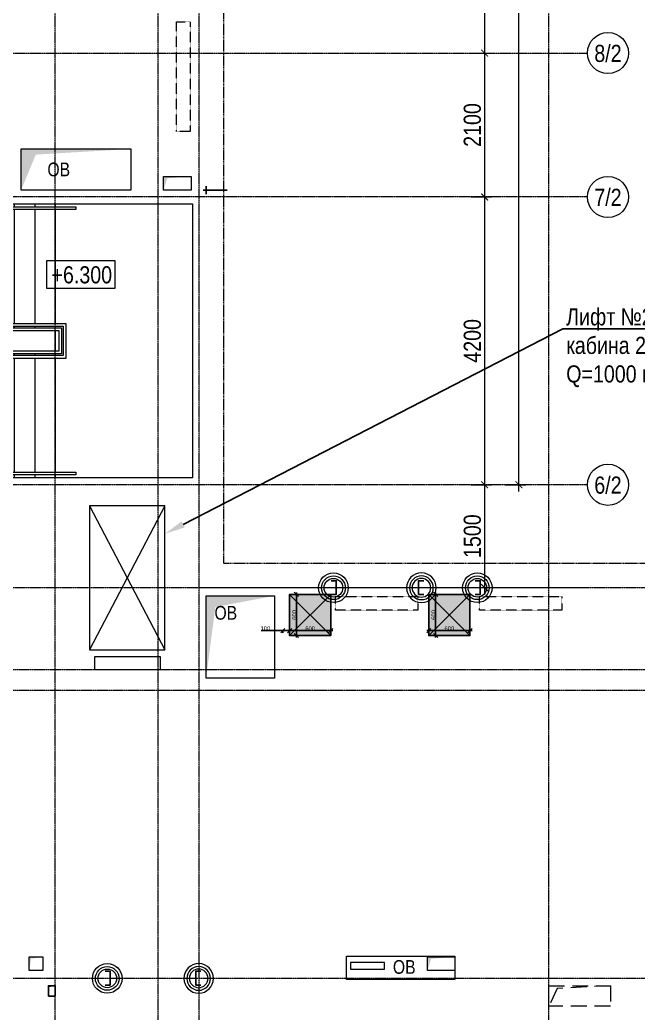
# Model space of a CAD drawing. Header units: millimetres. Extents: x -65509 to 912790, y 446 to 713294.
# Drawn here: x 180480 to 189502, y 302567 to 317061 of the extents above; entities that cross this region are included whole.
import ezdxf
from ezdxf import colors
from ezdxf.entities.mleader import LeaderData, LeaderLine
from ezdxf.enums import TextEntityAlignment as Align
from ezdxf.math import Vec2, Vec3

# ---------------------------------------------------------------- set-up
doc = ezdxf.new("R2010")
doc.units = ezdxf.units.MM
for name, pattern in [('CENTER2', [28.575, 19.05, -3.175, 3.175, -3.175]), ('DASHED', [19.05, 12.7, -6.35]), ('HIDDEN', [9.525, 6.35, -3.175]), ('HIDDEN2', [4.7625, 3.175, -1.5875])]:
    doc.linetypes.add(name, pattern=pattern)
doc.layers.get('Defpoints').update_dxf_attribs({"color": 250})
for name, color, linetype, lineweight in [('_Оборудование СС', 250, 'Continuous', 25), ('АИ_Текст', 250, 'Continuous', 13), ('АР_Отметка', 250, 'Continuous', 13), ('АР_Ф_ЛК', 250, 'Continuous', 5), ('ВК_Шахты', 250, 'Continuous', 9), ('КМ_Фахверки', 250, 'Continuous', 25), ('ОВ_Классы', 250, 'Continuous', 0), ('ОВ_коллекторы', 250, 'Continuous', 25), ('ОВ_Кондиционирование', 250, 'Continuous', 25), ('ОВ_Отопление', 250, 'Continuous', 5), ('ОВ_Шахты', 250, 'Continuous', 5), ('РД_Оси_100', 250, 'Continuous', 0), ('РД_Оси_размер', 250, 'Continuous', 0), ('ТХ_Оборудование', 250, 'Continuous', 9)]:
    doc.layers.add(name, color=color, linetype=linetype, lineweight=lineweight)
doc.layers.add('АР_Делит', color=250, linetype='Continuous', lineweight=0, plot=False)
doc.layers.add('АР_Отопительные приборы', color=1, linetype='HIDDEN2', lineweight=0, true_color=0xff0000)
doc.layers.add('новые окна', color=7, linetype='Continuous')
doc.styles.add('Arial0', font='arial.ttf')
doc.styles.add('Arial_Narrow_08', font='ARIALN.TTF', dxfattribs={"width": 0.8})
doc.styles.add('ISOCPEUR_I_4', font='isocpeui.ttf', dxfattribs={"width": 0.9, "height": 350})
doc.styles.add('style1', font='ARIALN.TTF')
doc.styles.add('ккк', font='isocpeur.ttf', dxfattribs={"width": 0.85, "oblique": 15})
doc.dimstyles.new('Dim100_ареал', dxfattribs={"dimscale": 100, "dimtxt": 2.5, "dimasz": 1, "dimexe": 1, "dimexo": 1, "dimgap": 0.5, "dimtad": 1, "dimzin": 12, "dimdsep": 46, "dimtxsty": 'style1', "dimblk": 'ARCHTICK', "dimcen": 1, "dimdle": 1, "dimclrd": 256, "dimclre": 256, "dimaunit": 1, "dimadec": 0, "dimazin": 3, "dimtfac": 1, "dimtmove": 1, "dimatfit": 3, "dimldrblk": 'OPEN30', "dimfxl": 4, "dimfxlon": 1, "dimtolj": 1, "dimtzin": 0, "dimlwd": 9, "dimlwe": 9, "dimarcsym": 0})
doc.dimstyles.new('ISOCPEUR_2_0_Черный_1', dxfattribs={"dimscale": 304.8, "dimtxt": 199.196235, "dimasz": 0.328084, "dimexe": 0.164042, "dimexo": 0.328084, "dimgap": 0, "dimtad": 1, "dimdec": 0, "dimrnd": 5, "dimzin": 0, "dimdsep": 46, "dimtxsty": 'ISOCPEUR_I_4', "dimblk1": 'OBLIQUE', "dimblk2": 'OBLIQUE', "dimsah": 1, "dimcen": 0.09, "dimdle": 0.328084, "dimazin": 0, "dimtfac": 1, "dimtdec": 4, "dimtix": 1, "dimtmove": 0, "dimatfit": 3, "dimfxl": 1, "dimtvp": 1, "dimtolj": 1, "dimtzin": 0, "dimarcsym": 2})

# ---------------------------------------------------------------- blocks, each defined once
blk = doc.blocks.new('A-iden')
at = {"linetype": 'Continuous', "lineweight": 5}
blk.add_circle((0, -4), 3, dxfattribs=at)
at = {"color": 0, "linetype": 'Continuous', "lineweight": 20, "style": 'ккк', "width": 0.85}
blk.add_attdef('ID', text='', height=8, dxfattribs=at).set_placement((0.31, -3.85), align=Align.MIDDLE_CENTER)
blk = doc.blocks.new('_ArchTick')
at = {"color": 0, "linetype": 'ByBlock', "const_width": 0.15}
blk.add_lwpolyline([(-0.5, -0.5), (0.5, 0.5)], dxfattribs=at)
blk = doc.blocks.new('*D229')
at = {"layer": 'Defpoints', "color": 0, "transparency": 16777216}
for p in [(68364, 68320), (70364, 68320), (68364, 15000)]:
    blk.add_point(p, dxfattribs=at)
at = {"layer": 'РД_Оси_размер', "color": 0, "lineweight": 5, "transparency": 16777216}
for p, q in [((70364, 14900), (70364, 68420)), ((70164, 68320), (70464, 68320)), ((70164, 15000), (70464, 15000))]:
    blk.add_line(p, q, dxfattribs=at)
at = {"layer": 'РД_Оси_размер', "color": 0, "lineweight": 5, "transparency": 16777216, "xscale": 100, "yscale": 100, "zscale": 100}
for p, rotation in [((70364, 68320), 90), ((70364, 15000), 270)]:
    blk.add_blockref('_ArchTick', p, dxfattribs=dict(at, rotation=rotation))
at = {"layer": 'РД_Оси_размер', "color": 0, "transparency": 16777216, "insert": (70186, 41660), "char_height": 250, "attachment_point": 5, "rotation": 90, "style": 'style1'}
blk.add_mtext('\\A1;53320', dxfattribs=at)
blk = doc.blocks.new('_Open30')
at = {"color": 0, "linetype": 'ByBlock', "lineweight": -2}
for p, q in [((-1, 0.27), (0, 0)), ((0, 0), (-1, -0.27)), ((0, 0), (-1, 0))]:
    blk.add_line(p, q, dxfattribs=at)
blk = doc.blocks.new('*D202')
at = {"layer": 'Defpoints', "color": 0, "transparency": 16777216}
for p in [(68364, 26400), (68364, 21300), (69864, 21300)]:
    blk.add_point(p, dxfattribs=at)
at = {"layer": 'РД_Оси_размер', "color": 0, "lineweight": 5, "transparency": 16777216}
for p, q in [((69664, 26400), (69964, 26400)), ((69864, 26500), (69864, 21200)), ((69664, 21300), (69964, 21300))]:
    blk.add_line(p, q, dxfattribs=at)
at = {"layer": 'РД_Оси_размер', "color": 0, "lineweight": 5, "transparency": 16777216, "xscale": 100, "yscale": 100, "zscale": 100}
for p, rotation in [((69864, 26400), 90), ((69864, 21300), 270)]:
    blk.add_blockref('_ArchTick', p, dxfattribs=dict(at, rotation=rotation))
at = {"layer": 'РД_Оси_размер', "color": 0, "transparency": 16777216, "insert": (69686, 23850), "char_height": 250, "attachment_point": 5, "rotation": 90, "style": 'style1'}
blk.add_mtext('\\A1;5100', dxfattribs=at)
blk = doc.blocks.new('*D215')
at = {"layer": 'Defpoints', "color": 0, "transparency": 16777216}
for p in [(68364, 21300), (68364, 19200), (69864, 19200)]:
    blk.add_point(p, dxfattribs=at)
at = {"layer": 'РД_Оси_размер', "color": 0, "lineweight": 5, "transparency": 16777216}
for p, q in [((69864, 21400), (69864, 19100)), ((69664, 21300), (69964, 21300)), ((69664, 19200), (69964, 19200))]:
    blk.add_line(p, q, dxfattribs=at)
at = {"layer": 'РД_Оси_размер', "color": 0, "lineweight": 5, "transparency": 16777216, "xscale": 100, "yscale": 100, "zscale": 100}
for p, rotation in [((69864, 21300), 90), ((69864, 19200), 270)]:
    blk.add_blockref('_ArchTick', p, dxfattribs=dict(at, rotation=rotation))
at = {"layer": 'РД_Оси_размер', "color": 0, "transparency": 16777216, "insert": (69686, 20250), "char_height": 250, "attachment_point": 5, "rotation": 90, "style": 'style1'}
blk.add_mtext('\\A1;2100', dxfattribs=at)
blk = doc.blocks.new('*D216')
at = {"layer": 'Defpoints', "color": 0, "transparency": 16777216}
for p in [(68364, 19200), (68364, 15000), (69864, 15000)]:
    blk.add_point(p, dxfattribs=at)
at = {"layer": 'РД_Оси_размер', "color": 0, "lineweight": 5, "transparency": 16777216}
for p, q in [((69864, 19300), (69864, 14900)), ((69664, 19200), (69964, 19200)), ((69664, 15000), (69964, 15000))]:
    blk.add_line(p, q, dxfattribs=at)
at = {"layer": 'РД_Оси_размер', "color": 0, "lineweight": 5, "transparency": 16777216, "xscale": 100, "yscale": 100, "zscale": 100}
for p, rotation in [((69864, 19200), 90), ((69864, 15000), 270)]:
    blk.add_blockref('_ArchTick', p, dxfattribs=dict(at, rotation=rotation))
at = {"layer": 'РД_Оси_размер', "color": 0, "transparency": 16777216, "insert": (69686, 17100), "char_height": 250, "attachment_point": 5, "rotation": 90, "style": 'style1'}
blk.add_mtext('\\A1;4200', dxfattribs=at)
blk = doc.blocks.new('*D203')
at = {"layer": 'Defpoints', "color": 0, "transparency": 16777216}
for p in [(68364, 15000), (68364, 13500), (69864, 13500)]:
    blk.add_point(p, dxfattribs=at)
at = {"layer": 'РД_Оси_размер', "color": 0, "lineweight": 5, "transparency": 16777216}
for p, q in [((69864, 15100), (69864, 13400)), ((69664, 15000), (69964, 15000)), ((69664, 13500), (69964, 13500))]:
    blk.add_line(p, q, dxfattribs=at)
at = {"layer": 'РД_Оси_размер', "color": 0, "lineweight": 5, "transparency": 16777216, "xscale": 100, "yscale": 100, "zscale": 100}
for p, rotation in [((69864, 15000), 90), ((69864, 13500), 270)]:
    blk.add_blockref('_ArchTick', p, dxfattribs=dict(at, rotation=rotation))
at = {"layer": 'РД_Оси_размер', "color": 0, "transparency": 16777216, "insert": (69686, 14250), "char_height": 250, "attachment_point": 5, "rotation": 90, "style": 'style1'}
blk.add_mtext('\\A1;1500', dxfattribs=at)
blk = doc.blocks.new('ЛК_4000х8500_2эт')
at = {"color": 5}
for points in [[(6300, 3915), (2100, 3915), (2100, 3955), (6600, 3955), (6600, 3915), (6300, 3915)], [(3929, 45), (2100, 45), (2100, 85), (3946, 85)], [(4401, 85), (6600, 85), (6600, 45), (4383, 45)]]:
    blk.add_lwpolyline(points, dxfattribs=at)
at = {"layer": 'АР_Делит'}
blk.add_lwpolyline([(-200, 4000), (8300, 4000), (8300, 0), (-200, 0)], close=True, dxfattribs=at)
at = {"layer": 'АР_Ф_ЛК', "color": 5}
for p, q in [((2400, 4000), (2400, 3955)), ((2400, 3915), (2400, 2255)), ((2700, 4000), (2700, 3955)), ((2700, 3915), (2700, 2255)), ((3000, 4000), (3000, 3955)), ((3000, 3915), (3000, 2255)), ((3300, 4000), (3300, 3955)), ((3300, 3915), (3300, 2255)), ((3600, 4000), (3600, 3955)), ((3600, 3915), (3600, 2255)), ((3900, 4000), (3900, 3955)), ((3900, 3915), (3900, 2255)), ((4200, 4000), (4200, 3955)), ((4200, 3915), (4200, 2255)), ((4500, 4000), (4500, 3955)), ((4500, 3915), (4500, 2255)), ((4800, 4000), (4800, 3955)), ((4800, 3915), (4800, 2255)), ((5100, 4000), (5100, 3955)), ((5100, 3915), (5100, 2255)), ((5400, 4000), (5400, 3955)), ((5400, 3915), (5400, 2255)), ((5700, 4000), (5700, 3955)), ((5700, 3915), (5700, 2255)), ((6000, 4000), (6000, 3955)), ((6000, 3915), (6000, 2255)), ((6300, 4000), (6300, 3955)), ((6300, 3915), (6300, 2255)), ((2400, 2215), (2400, 2190)), ((2700, 2215), (2700, 2190)), ((3000, 2215), (3000, 2190)), ((3300, 2215), (3300, 2190)), ((3600, 2215), (3600, 2190)), ((3900, 2215), (3900, 2190)), ((4200, 2215), (4200, 2190)), ((4500, 2215), (4500, 2190)), ((4800, 2215), (4800, 2190)), ((5100, 2215), (5100, 2190)), ((5400, 2215), (5400, 2190)), ((5700, 2215), (5700, 2190)), ((6000, 2215), (6000, 2190)), ((6300, 2215), (6300, 2190)), ((2400, 2150), (2400, 1850)), ((6300, 2150), (6300, 1850)), ((2400, 1810), (2400, 1785)), ((2400, 1745), (2400, 85)), ((2700, 1810), (2700, 1785)), ((2700, 1745), (2700, 85)), ((3000, 1810), (3000, 1785)), ((3000, 1745), (3000, 85)), ((3300, 1810), (3300, 1785)), ((3300, 1745), (3300, 85)), ((3600, 1810), (3600, 1785)), ((3600, 1745), (3600, 85)), ((3900, 1810), (3900, 1785)), ((3900, 1745), (3900, 85)), ((4200, 1810), (4200, 1785)), ((4200, 1745), (4200, 661)), ((4500, 1810), (4500, 1785)), ((4500, 1745), (4500, 1341)), ((5400, 1810), (5400, 1785)), ((5400, 1745), (5400, 85)), ((5700, 1810), (5700, 1785)), ((5700, 1745), (5700, 85)), ((6000, 1810), (6000, 1785)), ((6000, 1745), (6000, 85)), ((6300, 1810), (6300, 1785)), ((6300, 1745), (6300, 85)), ((5100, 1671), (5100, 85)), ((4800, 912), (4800, 85)), ((4500, 309), (4500, 85)), ((2400, 45), (2400, 0)), ((2700, 45), (2700, 0)), ((3000, 45), (3000, 0)), ((3300, 45), (3300, 0)), ((3600, 45), (3600, 0)), ((3900, 45), (3900, 0)), ((4500, 45), (4500, 0)), ((4800, 45), (4800, 0)), ((5100, 45), (5100, 0)), ((5400, 45), (5400, 0)), ((5700, 45), (5700, 0)), ((6000, 45), (6000, 0)), ((6300, 45), (6300, 0))]:
    blk.add_line(p, q, dxfattribs=at)
at = {"layer": 'АР_Ф_ЛК'}
for points in [[(6300, 3085, 0, 150, 0), (5834, 3085, 0, 0, 0), (2400, 3085, 0, 0, 0)], [(2400, 915, 0, 150, 0), (2866, 915, 0, 0, 0), (4200, 915, 0, 0, 0)], [(4922, 915, 0, 150, 0), (5388, 915, 0, 0, 0), (6300, 915, 0, 0, 0)]]:
    blk.add_lwpolyline(points, format="xyseb", dxfattribs=at)
at = {"layer": 'АР_Ф_ЛК', "color": 5}
for points in [[(4678, 1745), (2245, 1745), (2245, 2255), (6455, 2255), (6455, 1745), (5133, 1745)], [(4696, 1785), (2285, 1785), (2285, 2215), (6415, 2215), (6415, 1785), (5150, 1785)], [(4707, 1810), (2310, 1810), (2310, 2190), (6390, 2190), (6390, 1810), (5161, 1810)]]:
    blk.add_lwpolyline(points, dxfattribs=at)
for points in [[(2350, 2150), (6350, 2150), (6350, 1850), (2350, 1850)], [(2400, 2150), (6300, 2150), (6300, 1850), (2400, 1850)]]:
    blk.add_lwpolyline(points, close=True, dxfattribs=at)
at = {"layer": 'АР_Ф_ЛК', "lineweight": 0}
for points in [[(4724, 1850), (4367, 1039), (4459, 862), (4173, 988), (4266, 811), (3909, 0)], [(5179, 1850), (4822, 1039), (4914, 862), (4628, 988), (4721, 811), (4364, 0)]]:
    blk.add_lwpolyline(points, dxfattribs=at)
blk = doc.blocks.new('Отметка_план')
at = {"color": 7}
blk.add_lwpolyline([(0, 0), (10, 0), (10, 4), (0, 4)], close=True, dxfattribs=at)
at = {"style": 'Arial_Narrow_08', "width": 0.8}
blk.add_attdef('OTMG', text='', height=2.5, dxfattribs=at).set_placement((9.06, 0.7), align=Align.RIGHT)
blk = doc.blocks.new('otv')
at = {"linetype": 'Continuous'}
blk.add_lwpolyline([(0, -1), (0, 0), (1, 0), (1, -1)], close=True, dxfattribs=at)
blk.add_solid([(0, -1), (0, 0), (0.1346, -0.1366), (1, 0)], dxfattribs=at)
blk = doc.blocks.new('otv пунктир')
at = {"linetype": 'HIDDEN', "ltscale": 0.07}
blk.add_lwpolyline([(0, 0), (0, 1), (1, 1), (1, 0)], close=True, dxfattribs=at)
blk.add_lwpolyline([(0, 1), (0.135, 0.137), (1, 0)], dxfattribs=at)
blk = doc.blocks.new('Ф_пеноблок 200')
at = {"layer": 'АР_Делит', "color": 1}
for radius in [216, 173, 136]:
    blk.add_circle((103, -42), radius, dxfattribs=at)
at = {"layer": 'КМ_Фахверки'}
blk.add_lwpolyline([(0, -75), (0, 0), (200, 0), (200, -75)], dxfattribs=at)
blk = doc.blocks.new('*U23')
at = {"ltscale": 100, "true_color": 0xffffff}
h = blk.add_hatch(color=7, dxfattribs=at)
h.paths.add_polyline_path([(-300, 300), (-300, -300), (0, 0)])
h.paths.add_polyline_path([(0, 0), (300, 300), (-300, 300)])
h.paths.add_polyline_path([(300, 300), (0, 0), (300, -300)])
h.paths.add_polyline_path([(300, -300), (0, 0), (-300, -300)])
at = {"ltscale": 100}
blk.add_lwpolyline([(-300, 300), (300, 300), (300, -300), (-300, -300), (-300, 300), (300, -300), (300, 300), (-300, -300)], dxfattribs=at)
blk = doc.blocks.new('_Oblique')
at = {"color": 0, "linetype": 'ByBlock', "lineweight": -2}
blk.add_line((-0.5, -0.5), (0.5, 0.5), dxfattribs=at)
blk = doc.blocks.new('*D25')
at = {"layer": '_Оборудование СС', "color": 0, "lineweight": -2, "transparency": 16777216}
for p, q in [((-230984, 47461), (-230984, 47359)), ((-230953, 47389), (-231614, 47389)), ((-231584, 47360), (-231584, 47359))]:
    blk.add_line(p, q, dxfattribs=at)
at = {"layer": 'Defpoints', "color": 0, "transparency": 16777216}
for p in [(-231584, 47421), (-230984, 47522), (-231584, 47389)]:
    blk.add_point(p, dxfattribs=at)
at = {"layer": '_Оборудование СС', "color": 0, "lineweight": -2, "transparency": 16777216, "xscale": 60.96000000000001, "yscale": 60.96000000000001, "zscale": 60.96000000000001, "rotation": 180}
blk.add_blockref('_Oblique', (-231584, 47389), dxfattribs=at)
at = {"layer": '_Оборудование СС', "color": 0, "lineweight": -2, "transparency": 16777216, "xscale": 60.96000000000001, "yscale": 60.96000000000001, "zscale": 60.96000000000001}
blk.add_blockref('_Oblique', (-230984, 47389), dxfattribs=at)
at = {"layer": '_Оборудование СС', "color": 0, "transparency": 16777216, "insert": (-231284, 47420), "char_height": 61, "attachment_point": 5, "style": 'Arial0'}
blk.add_mtext('\\A1;600', dxfattribs=at)
blk = doc.blocks.new('*D26')
at = {"layer": '_Оборудование СС', "color": 0, "lineweight": -2, "transparency": 16777216}
for p, q in [((-231485, 47948), (-231485, 47287)), ((-231480, 47918), (-231454, 47918)), ((-231523, 47318), (-231454, 47318))]:
    blk.add_line(p, q, dxfattribs=at)
at = {"layer": 'Defpoints', "color": 0, "transparency": 16777216}
for p in [(-231541, 47918), (-231584, 47318), (-231485, 47318)]:
    blk.add_point(p, dxfattribs=at)
at = {"layer": '_Оборудование СС', "color": 0, "lineweight": -2, "transparency": 16777216, "xscale": 60.96000000000001, "yscale": 60.96000000000001, "zscale": 60.96000000000001}
for p, rotation in [((-231485, 47918), 90), ((-231485, 47318), 270)]:
    blk.add_blockref('_Oblique', p, dxfattribs=dict(at, rotation=rotation))
at = {"layer": '_Оборудование СС', "color": 0, "transparency": 16777216, "insert": (-231516, 47618), "char_height": 61, "attachment_point": 5, "rotation": 90, "style": 'Arial0'}
blk.add_mtext('\\A1;600', dxfattribs=at)
blk = doc.blocks.new('*D555')
at = {"layer": '_Оборудование СС', "color": 0, "lineweight": -2, "transparency": 16777216}
for p, q in [((184317, 308148), (183999, 308148)), ((184416, 308148), (184286, 308148)), ((184317, 308154), (184317, 308118)), ((184416, 308181), (184416, 308118))]:
    blk.add_line(p, q, dxfattribs=at)
at = {"layer": 'Defpoints', "color": 0, "lineweight": 25, "transparency": 16777216}
for p in [(184317, 308215), (184416, 308242), (184416, 308148)]:
    blk.add_point(p, dxfattribs=at)
at = {"layer": '_Оборудование СС', "color": 0, "lineweight": -2, "transparency": 16777216, "xscale": 60.96000000000001, "yscale": 60.96000000000001, "zscale": 60.96000000000001, "rotation": 180}
blk.add_blockref('_Oblique', (184317, 308148), dxfattribs=at)
at = {"layer": '_Оборудование СС', "color": 0, "lineweight": -2, "transparency": 16777216, "xscale": 60.96000000000001, "yscale": 60.96000000000001, "zscale": 60.96000000000001}
blk.add_blockref('_Oblique', (184416, 308148), dxfattribs=at)
at = {"layer": '_Оборудование СС', "color": 0, "transparency": 16777216, "insert": (184063, 308179), "char_height": 61, "attachment_point": 5, "style": 'Arial0'}
blk.add_mtext('\\A1;100', dxfattribs=at)
blk = doc.blocks.new('Bottom_L_1200')
at = {"layer": 'АР_Отопительные приборы'}
blk.add_lwpolyline([(600, -100), (-600, -100), (-600, 100), (600, 100)], close=True, dxfattribs=at)
blk = doc.blocks.new('Bottom_L_1600')
at = {"layer": 'АР_Отопительные приборы'}
blk.add_lwpolyline([(800, -100), (-800, -100), (-800, 100), (800, 100)], close=True, dxfattribs=at)
blk = doc.blocks.new('СОШ_2200_АР_ОСИ_М100_28.05.24')
at = {"layer": 'АР_Делит', "color": 5, "linetype": 'DASHED'}
blk.add_lwpolyline([(114955, 135155), (114955, -355), (93595.036, -355), (93595.036, 13855), (94145, 13855), (94145, 68320), (66055, 68320), (66055, 13857.73), (83455, 13857.73), (83455, -355), (45245, -355), (45245, 13145), (44695, 13145), (44695, 26755), (45245, 26755), (45245, 68320), (20455, 68320), (20455, 26755), (27955, 26755), (27955, 13145), (-355, 13145), (-355, 100855)], dxfattribs=at)
at = {"layer": 'РД_Оси_100', "linetype": 'CENTER2'}
for p, q in [((63600, -6155), (63600, 139938.679)), ((65100, -6155), (65100, 139938.679)), ((70800, -6155), (70800, 90900)), ((71363.995, 19200), (33000, 19200)), ((71363.995, 15000), (33000, 15000)), ((33000, 13500), (85055, 13500)), ((65700, 13500), (71364.045, 13500)), ((33000, 7800), (85055, 7800))]:
    blk.add_line(p, q, dxfattribs=at)
for points in [[(65700, -6155), (65700, 139938.679)], [(33000, 21300), (71363.995, 21300)], [(85055, 12300), (33500, 12300), (33000, 12450)], [(85055, 12000), (33500, 12000), (33000, 11850)]]:
    blk.add_lwpolyline(points, dxfattribs=at)
at = {"layer": 'РД_Оси_100', "color": 0}
ref = blk.add_blockref('A-iden', (71663.995, 21700), dxfattribs=dict(at, xscale=100, yscale=100, zscale=100))
ref.add_attrib('ID', '8/2', dxfattribs={"layer": '0', "linetype": 'Continuous', "height": 250, "style": 'style1'}).set_placement((71663.995, 21300), align=Align.MIDDLE)
ref = blk.add_blockref('A-iden', (71663.995, 19600), dxfattribs=dict(at, xscale=100, yscale=100, zscale=100))
ref.add_attrib('ID', '7/2', dxfattribs={"layer": '0', "linetype": 'Continuous', "height": 250, "style": 'style1'}).set_placement((71663.995, 19200), align=Align.MIDDLE)
ref = blk.add_blockref('A-iden', (71663.995, 15400), dxfattribs=dict(at, xscale=100, yscale=100, zscale=100))
ref.add_attrib('ID', '6/2', dxfattribs={"layer": '0', "linetype": 'Continuous', "height": 250, "style": 'style1'}).set_placement((71663.995, 15000), align=Align.MIDDLE)
at = {"layer": 'РД_Оси_размер'}
for base, p1, p2, picture, middle in [((70363.995, 68320), (68363.995, 15000), (68363.995, 68320), '*D229', (70186.352, 41660)), ((69863.995, 21300), (68363.995, 26400), (68363.995, 21300), '*D202', (69686.352, 23850)), ((69863.995, 19200), (68363.995, 21300), (68363.995, 19200), '*D215', (69686.352, 20250)), ((69863.995, 15000), (68363.995, 19200), (68363.995, 15000), '*D216', (69686.352, 17100)), ((69863.995, 13500), (68363.995, 15000), (68363.995, 13500), '*D203', (69686.352, 14250))]:
    dim = blk.add_linear_dim(base=base, p1=p1, p2=p2, angle=90, dimstyle='Dim100_ареал', dxfattribs=at)
    dim.commit()
    dim.dimension.update_dxf_attribs({"geometry": picture, "text_midpoint": middle})
blk = doc.blocks.new('0589ш')
at = {"layer": '_Оборудование СС', "color": 5}
blk.add_blockref('*U23', (-231283.8, 47617.8), dxfattribs=at)
dim = blk.add_linear_dim(base=(-231484.8, 47317.8), p1=(-231540.7, 47917.8), p2=(-231583.8, 47317.8), angle=90, dimstyle='ISOCPEUR_2_0_Черный_1', override={"dimtxt": 0.2, "dimasz": 0.2, "dimexe": 0.1, "dimexo": 0.2, "dimpost": '<>', "dimtxsty": 'Arial0', "dimdle": 0.1, "dimfxl": 6000}, dxfattribs=at)
dim.commit()
dim.dimension.update_dxf_attribs({"geometry": '*D26', "text_midpoint": (-231516, 47617.8)})
dim = blk.add_linear_dim(base=(-231583.8, 47389.2), p1=(-230983.8, 47521.5), p2=(-231583.8, 47420.6), dimstyle='ISOCPEUR_2_0_Черный_1', override={"dimtxt": 0.2, "dimasz": 0.2, "dimexe": 0.1, "dimexo": 0.2, "dimpost": '<>', "dimtxsty": 'Arial0', "dimdle": 0.1, "dimfxl": 6000}, dxfattribs=at)
dim.commit()
dim.dimension.update_dxf_attribs({"geometry": '*D25', "text_midpoint": (-231283.8, 47420.3)})

msp = doc.modelspace()

# ---------------------------------------------------------------- linework, layer by layer
at = {"layer": 'АР_Делит'}
msp.add_lwpolyline([(186827.159, 303056.727), (185247.159, 303056.727), (185247.159, 303396.727), (186827.159, 303396.727)], close=True, dxfattribs=at)
at = {"layer": 'новые окна'}
for p, q in [((183154.266, 314576.733), (183502.495, 314576.733)), ((183197.159, 314633.98), (183197.159, 314515.199))]:
    msp.add_line(p, q, dxfattribs=at)
at = {"layer": 'ОВ_коллекторы', "lineweight": 0}
msp.add_lwpolyline([(185302.6, 303206.689), (185802.6, 303206.689), (185802.6, 303306.689), (185302.6, 303306.689)], close=True, dxfattribs=at)
at = {"layer": 'ТХ_Оборудование'}
for p, q in [((181497.159, 309968.068), (182597.159, 307868.068)), ((182597.159, 309968.068), (181497.159, 307868.068))]:
    msp.add_line(p, q, dxfattribs=at)
for points in [[(182597.159, 309968.068), (181497.159, 309968.068), (181497.159, 307868.068), (182597.159, 307868.068)], [(181572.46, 307770.951), (182525.414, 307770.951), (182525.414, 307576.733), (181572.46, 307576.733)]]:
    msp.add_lwpolyline(points, close=True, dxfattribs=at)

# ---------------------------------------------------------------- block references
at = {"layer": '_Оборудование СС'}
for p in [(416000.017, 260758.902), (418030.934, 260758.902)]:
    msp.add_blockref('0589ш', p, dxfattribs=at)
at = {"layer": 'АР_Отметка'}
ref = msp.add_blockref('Отметка_план', (180868.049, 313146.114), dxfattribs=dict(at, xscale=100, yscale=100, zscale=100))
ref.add_attrib('OTMG', '+6.300', dxfattribs={"layer": '0', "color": 0, "height": 250, "style": 'style1'}).set_placement((181825.467, 313465.931), align=Align.TOP_RIGHT)
at = {"layer": 'АР_Отопительные приборы'}
for name, p, rotation in [('Bottom_L_1600', (182867.158, 316231.588), 89.99999999999999), ('Bottom_L_1200', (185686.308, 308546.733), 180), ('Bottom_L_1200', (187786.308, 308546.733), 180)]:
    msp.add_blockref(name, p, dxfattribs=dict(at, rotation=rotation))
at = {"layer": 'АР_Ф_ЛК', "color": 5}
msp.add_blockref('ЛК_4000х8500_2эт', (174697.159, 310376.733), dxfattribs=at)
at = {"layer": 'ВК_Шахты', "color": 1, "xscale": 200, "yscale": 200}
msp.add_blockref('otv', (180617.159, 303387.189), dxfattribs=at)
at = {"layer": 'КМ_Фахверки', "rotation": 270}
for p in [(185097.159, 308876.733), (187197.159, 308876.733), (181797.159, 303176.733)]:
    msp.add_blockref('Ф_пеноблок 200', p, dxfattribs=at)
at = {"layer": 'КМ_Фахверки', "xscale": -1, "rotation": 90}
for p in [(186297.159, 308876.733), (183047.159, 303176.733)]:
    msp.add_blockref('Ф_пеноблок 200', p, dxfattribs=at)
at = {"layer": 'ОВ_Классы', "xscale": 300, "yscale": 900, "rotation": 270}
msp.add_blockref('otv пунктир', (188197.159, 302966.733), dxfattribs=at)
at = {"layer": 'ОВ_Кондиционирование', "xscale": 100, "yscale": 150}
msp.add_blockref('otv', (180897.159, 302966.733), dxfattribs=at)
at = {"layer": 'ОВ_Отопление', "xscale": 400, "yscale": 200}
for p in [(182577.159, 314776.733), (186427.159, 303386.733)]:
    msp.add_blockref('otv', p, dxfattribs=at)
at = {"layer": 'ОВ_Шахты', "color": 1, "zscale": 1400}
for p, xscale, yscale in [((180497.159, 315176.733), 1600, 600), ((183197.485, 308656.733), 1000, 1200)]:
    msp.add_blockref('otv', p, dxfattribs=dict(at, xscale=xscale, yscale=yscale))
at = {"layer": 'РД_Оси_100'}
msp.add_blockref('СОШ_2200_АР_ОСИ_М100_28.05.24', (117397.159, 295276.733), dxfattribs=at)

# ---------------------------------------------------------------- texts
at = {"layer": 'ОВ_Отопление', "insert": (186088.442, 303238.977), "char_height": 200, "width": 590.00022, "attachment_point": 5, "style": 'style1'}
msp.add_mtext('ОВ', dxfattribs=at)
at = {"layer": 'ОВ_Шахты', "char_height": 200, "attachment_point": 5, "style": 'style1'}
for insert, width in [((181047.159, 314876.733), 1100), ((183484.891, 308406.804), 1000)]:
    msp.add_mtext('ОВ', dxfattribs=dict(at, insert=insert, width=width))

# ---------------------------------------------------------------- dimensions: what is measured, and where the dimension line sits
at = {"layer": '_Оборудование СС', "color": 5}
dim = msp.add_linear_dim(base=(184416.242197678, 308148.119948651), p1=(184316.742197677, 308215.169839147), p2=(184416.242197678, 308241.548100291), dimstyle='ISOCPEUR_2_0_Черный_1', override={"dimtxt": 0.2, "dimasz": 0.2, "dimexe": 0.1, "dimexo": 0.2, "dimpost": '<>', "dimtxsty": 'Arial0', "dimdle": 0.1, "dimfxl": 6000}, dxfattribs=at)
dim.commit()
dim.dimension.update_dxf_attribs({"geometry": '*D555', "text_midpoint": (184062.88172704, 308148.119948651), "dimtype": 160})

# ---------------------------------------------------------------- leaders
at = {"layer": 'АИ_Текст', "lineweight": 5}
ml = msp.add_multileader_mtext('Standard', dxfattribs=at)
ml.set_content('Лифт №2\\Pкабина 2100х1100х2200h\\PQ=1000 кг', color=256, style='style1')
ml.set_leader_properties(color=256)
ml.build(insert=Vec2(0, 0))
ml.multileader.update_dxf_attribs({"has_dogleg": 0, "text_left_attachment_type": 6, "text_right_attachment_type": 6, "arrow_head_size": 300, "scale": 100})
ctx = ml.context
ctx.base_point, ctx.scale, ctx.char_height, ctx.arrow_head_size, ctx.landing_gap_size, ctx.plane_origin, ctx.plane_x_axis, ctx.plane_y_axis = Vec3(188402.238, 312552.794), 100, 250, 300, 50, Vec3(187839.345, 310788.946), Vec3(1, 0.00000001), Vec3(-0.00000001, 1)
ctx.left_attachment, ctx.right_attachment = 6, 6
notes = []
notes.append((ctx, [(1, (1, 1, 0), (187602.238, 312552.794), (1, 0.00000001), 800, [(0, [(182597.159, 309561.376)], 0, [])])]))
ctx.mtext.insert, ctx.mtext.text_direction, ctx.mtext.rotation, ctx.mtext.flow_direction = Vec3(188452.238, 312852.794), Vec3(1, 0.00000001), 0.00000001, 5
for ctx, leaders in notes:
    for number, flags, end, landing, length, lines in leaders:
        leader = LeaderData()
        leader.index, (leader.has_last_leader_line, leader.has_dogleg_vector, leader.attachment_direction) = number, flags
        leader.last_leader_point, leader.dogleg_vector, leader.dogleg_length = Vec3(end), Vec3(landing), length
        for number, points, colour, breaks in lines:
            line = LeaderLine()
            line.index, line.vertices, line.color, line.breaks = number, Vec3.list(points), colors.encode_raw_color(colour), breaks
            leader.lines.append(line)
        ctx.leaders.append(leader)

doc.saveas('drawing.dxf')
